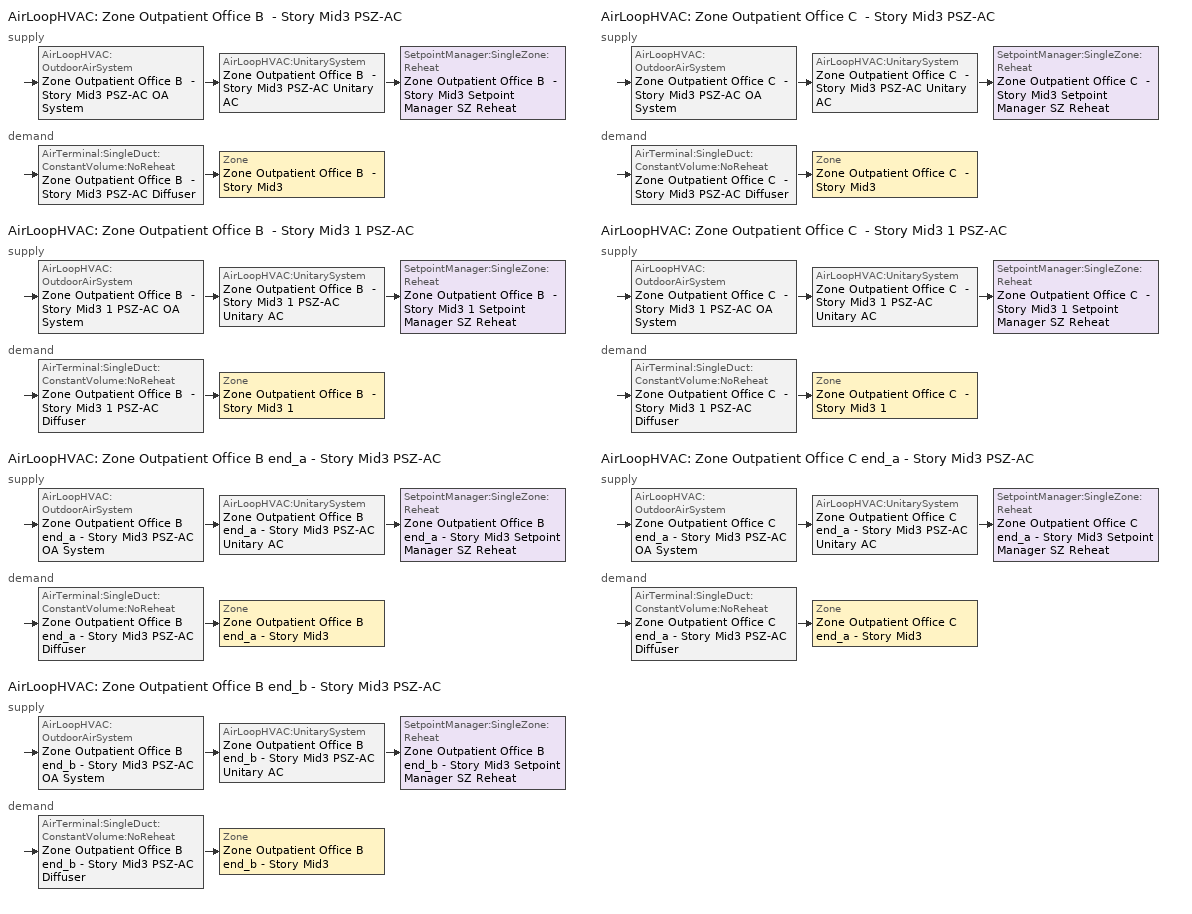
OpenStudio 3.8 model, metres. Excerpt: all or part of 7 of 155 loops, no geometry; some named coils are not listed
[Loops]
AirLoopHVAC 'Zone Outpatient Office B  - Story Mid3 PSZ-AC'
 supply: AirLoopHVAC:OutdoorAirSystem 'Zone Outpatient Office B  - Story Mid3 PSZ-AC OA System' > AirLoopHVAC:UnitarySystem 'Zone Outpatient Office B  - Story Mid3 PSZ-AC Unitary AC' > SetpointManager:SingleZone:Reheat 'Zone Outpatient Office B  - Story Mid3 Setpoint Manager SZ Reheat'
 demand: AirTerminal:SingleDuct:ConstantVolume:NoReheat 'Zone Outpatient Office B  - Story Mid3 PSZ-AC Diffuser' > Zone 'Zone Outpatient Office B  - Story Mid3'
AirLoopHVAC 'Zone Outpatient Office B  - Story Mid3 1 PSZ-AC'
 supply: AirLoopHVAC:OutdoorAirSystem 'Zone Outpatient Office B  - Story Mid3 1 PSZ-AC OA System' > AirLoopHVAC:UnitarySystem 'Zone Outpatient Office B  - Story Mid3 1 PSZ-AC Unitary AC' > SetpointManager:SingleZone:Reheat 'Zone Outpatient Office B  - Story Mid3 1 Setpoint Manager SZ Reheat'
 demand: AirTerminal:SingleDuct:ConstantVolume:NoReheat 'Zone Outpatient Office B  - Story Mid3 1 PSZ-AC Diffuser' > Zone 'Zone Outpatient Office B  - Story Mid3 1'
AirLoopHVAC 'Zone Outpatient Office B end_a - Story Mid3 PSZ-AC'
 supply: AirLoopHVAC:OutdoorAirSystem 'Zone Outpatient Office B end_a - Story Mid3 PSZ-AC OA System' > AirLoopHVAC:UnitarySystem 'Zone Outpatient Office B end_a - Story Mid3 PSZ-AC Unitary AC' > SetpointManager:SingleZone:Reheat 'Zone Outpatient Office B end_a - Story Mid3 Setpoint Manager SZ Reheat'
 demand: AirTerminal:SingleDuct:ConstantVolume:NoReheat 'Zone Outpatient Office B end_a - Story Mid3 PSZ-AC Diffuser' > Zone 'Zone Outpatient Office B end_a - Story Mid3'
AirLoopHVAC 'Zone Outpatient Office B end_b - Story Mid3 PSZ-AC'
 supply: AirLoopHVAC:OutdoorAirSystem 'Zone Outpatient Office B end_b - Story Mid3 PSZ-AC OA System' > AirLoopHVAC:UnitarySystem 'Zone Outpatient Office B end_b - Story Mid3 PSZ-AC Unitary AC' > SetpointManager:SingleZone:Reheat 'Zone Outpatient Office B end_b - Story Mid3 Setpoint Manager SZ Reheat'
 demand: AirTerminal:SingleDuct:ConstantVolume:NoReheat 'Zone Outpatient Office B end_b - Story Mid3 PSZ-AC Diffuser' > Zone 'Zone Outpatient Office B end_b - Story Mid3'
AirLoopHVAC 'Zone Outpatient Office C  - Story Mid3 PSZ-AC'
 supply: AirLoopHVAC:OutdoorAirSystem 'Zone Outpatient Office C  - Story Mid3 PSZ-AC OA System' > AirLoopHVAC:UnitarySystem 'Zone Outpatient Office C  - Story Mid3 PSZ-AC Unitary AC' > SetpointManager:SingleZone:Reheat 'Zone Outpatient Office C  - Story Mid3 Setpoint Manager SZ Reheat'
 demand: AirTerminal:SingleDuct:ConstantVolume:NoReheat 'Zone Outpatient Office C  - Story Mid3 PSZ-AC Diffuser' > Zone 'Zone Outpatient Office C  - Story Mid3'
AirLoopHVAC 'Zone Outpatient Office C  - Story Mid3 1 PSZ-AC'
 supply: AirLoopHVAC:OutdoorAirSystem 'Zone Outpatient Office C  - Story Mid3 1 PSZ-AC OA System' > AirLoopHVAC:UnitarySystem 'Zone Outpatient Office C  - Story Mid3 1 PSZ-AC Unitary AC' > SetpointManager:SingleZone:Reheat 'Zone Outpatient Office C  - Story Mid3 1 Setpoint Manager SZ Reheat'
 demand: AirTerminal:SingleDuct:ConstantVolume:NoReheat 'Zone Outpatient Office C  - Story Mid3 1 PSZ-AC Diffuser' > Zone 'Zone Outpatient Office C  - Story Mid3 1'
AirLoopHVAC 'Zone Outpatient Office C end_a - Story Mid3 PSZ-AC'
 supply: AirLoopHVAC:OutdoorAirSystem 'Zone Outpatient Office C end_a - Story Mid3 PSZ-AC OA System' > AirLoopHVAC:UnitarySystem 'Zone Outpatient Office C end_a - Story Mid3 PSZ-AC Unitary AC' > SetpointManager:SingleZone:Reheat 'Zone Outpatient Office C end_a - Story Mid3 Setpoint Manager SZ Reheat'
 demand: AirTerminal:SingleDuct:ConstantVolume:NoReheat 'Zone Outpatient Office C end_a - Story Mid3 PSZ-AC Diffuser' > Zone 'Zone Outpatient Office C end_a - Story Mid3'
[Sizing:Zone] Zone Cooling Design Supply Air Temperature Input Method=SupplyAirTemperature; Zone Cooling Design Supply Air Temperature {C}=12.7778; Zone Cooling Design Supply Air Temperature Difference {deltaC}=11.11; Zone Heating Design Supply Air Temperature Input Method=SupplyAirTemperature; Zone Heating Design Supply Air Temperature {C}=50; Zone Heating Design Supply Air Temperature Difference {deltaC}=11.11; Zone Cooling Design Supply Air Humidity Ratio {kg-H2O/kg-air}=0.0085; Zone Heating Design Supply Air Humidity Ratio {kg-H2O/kg-air}=0.008; Cooling Design Air Flow Method=DesignDay; Heating Design Air Flow Method=DesignDay; Account for Dedicated Outdoor Air System=No; Dedicated Outdoor Air System Control Strategy=NeutralSupplyAir; Dedicated Outdoor Air Low Setpoint Temperature for Design {C}=autosize; Dedicated Outdoor Air High Setpoint Temperature for Design {C}=autosize; Zone Load Sizing Method=Sensible Load Only No Latent Load; Zone Latent Cooling Design Supply Air Humidity Ratio Input Method=HumidityRatioDifference; Zone Cooling Design Supply Air Humidity Ratio Difference {kgWater/kgDryAir}=0.005; Zone Latent Heating Design Supply Air Humidity Ratio Input Method=HumidityRatioDifference; Zone Humidification Design Supply Air Humidity Ratio Difference {kgWater/kgDryAir}=0.005
Zone Outpatient Office B  - Story Mid3; Zone Outpatient Office C  - Story Mid3; Zone Outpatient Office B end_a - Story Mid3; Zone Outpatient Office C end_a - Story Mid3; Zone Outpatient Office B  - Story Mid3 1; Zone Outpatient Office C  - Story Mid3 1; Zone Outpatient Office B end_b - Story Mid3
[Zone equipment]
Zone Outpatient Office B  - Story Mid3: Zone Outpatient Office B  - Story Mid3 PSZ-AC Diffuser
Zone Outpatient Office C  - Story Mid3: Zone Outpatient Office C  - Story Mid3 PSZ-AC Diffuser
Zone Outpatient Office B end_a - Story Mid3: Zone Outpatient Office B end_a - Story Mid3 PSZ-AC Diffuser
Zone Outpatient Office C end_a - Story Mid3: Zone Outpatient Office C end_a - Story Mid3 PSZ-AC Diffuser
Zone Outpatient Office B  - Story Mid3 1: Zone Outpatient Office B  - Story Mid3 1 PSZ-AC Diffuser
Zone Outpatient Office C  - Story Mid3 1: Zone Outpatient Office C  - Story Mid3 1 PSZ-AC Diffuser
Zone Outpatient Office B end_b - Story Mid3: Zone Outpatient Office B end_b - Story Mid3 PSZ-AC Diffuser
[AirLoopHVAC] Design Return Air Flow Fraction of Supply Air Flow=1
Name | Availability Schedule | Design Supply Air Flow Rate {m3/s}
Zone Outpatient Office B  - Story Mid3 PSZ-AC | Zone Outpatient Office B  - Story Mid3 PSZ-AC Occ Sch | 0.0772417
Zone Outpatient Office B  - Story Mid3 1 PSZ-AC | Zone Outpatient Office B  - Story Mid3 1 PSZ-AC Occ Sch | 0.0912764
Zone Outpatient Office B end_a - Story Mid3 PSZ-AC | Zone Outpatient Office B end_a - Story Mid3 PSZ-AC Occ Sch | 0.0761491
Zone Outpatient Office B end_b - Story Mid3 PSZ-AC | Zone Outpatient Office B end_b - Story Mid3 PSZ-AC Occ Sch | 0.126614
Zone Outpatient Office C  - Story Mid3 PSZ-AC | Zone Outpatient Office C  - Story Mid3 PSZ-AC Occ Sch | 0.102067
Zone Outpatient Office C  - Story Mid3 1 PSZ-AC | Zone Outpatient Office C  - Story Mid3 1 PSZ-AC Occ Sch | 0.0983774
Zone Outpatient Office C end_a - Story Mid3 PSZ-AC | Zone Outpatient Office C end_a - Story Mid3 PSZ-AC Occ Sch | 0.0820212
[Sizing:System] Type of Load to Size On=Sensible; Central Heating Maximum System Air Flow Ratio=1; Preheat Design Temperature {C}=7.22222; Preheat Design Humidity Ratio {kg-H2O/kg-Air}=0.008; Precool Design Temperature {C}=12.7778; Precool Design Humidity Ratio {kg-H2O/kg-Air}=0.008; Central Cooling Design Supply Air Temperature {C}=12.7778; Central Heating Design Supply Air Temperature {C}=50; Sizing Option=Coincident; 100% Outdoor Air in Cooling=No; 100% Outdoor Air in Heating=No; Central Cooling Design Supply Air Humidity Ratio {kg-H2O/kg-Air}=0.0085; Central Heating Design Supply Air Humidity Ratio {kg-H2O/kg-Air}=0.008; Cooling Design Air Flow Method=DesignDay; Heating Design Air Flow Method=DesignDay; System Outdoor Air Method=ZoneSum; Zone Maximum Outdoor Air Fraction=1; Cooling Supply Air Flow Rate Per Floor Area {m3/s-m2}=0.00996765; Cooling Fraction of Autosized Cooling Supply Air Flow Rate=1; Cooling Supply Air Flow Rate Per Unit Cooling Capacity {m3/s-W}=3.94755e-05; Heating Supply Air Flow Rate Per Floor Area {m3/s-m2}=0.00996765; Heating Fraction of Autosized Heating Supply Air Flow Rate=1; Heating Fraction of Autosized Cooling Supply Air Flow Rate=1; Heating Supply Air Flow Rate Per Unit Heating Capacity {m3/s-W}=3.15882e-05; Cooling Design Capacity Method=CoolingDesignCapacity; Cooling Design Capacity Per Floor Area {W/m2}=234.7; Fraction of Autosized Cooling Design Capacity=1; Heating Design Capacity Method=HeatingDesignCapacity; Heating Design Capacity Per Floor Area {W/m2}=157; Fraction of Autosized Heating Design Capacity=1; Central Cooling Capacity Control Method=OnOff; Occupant Diversity=1
Name | Design Outdoor Air Flow Rate {m3/s} | Cooling Design Capacity {W} | Heating Design Capacity {W}
Zone Outpatient Office B  - Story Mid3 PSZ-AC | 0.0772417 | 1004.97 | 805.83
Zone Outpatient Office B  - Story Mid3 1 PSZ-AC | 0.0912764 | 1191.46 | 1020.38
Zone Outpatient Office B end_a - Story Mid3 PSZ-AC | 0.0761491 | 1015.05 | 1362.34
Zone Outpatient Office B end_b - Story Mid3 PSZ-AC | 0.126614 | 1505.38 | 1359.46
Zone Outpatient Office C  - Story Mid3 PSZ-AC | 0.102067 | 1234.98 | 1175.21
Zone Outpatient Office C  - Story Mid3 1 PSZ-AC | 0.0983774 | 1284.57 | 1103.3
Zone Outpatient Office C end_a - Story Mid3 PSZ-AC | 0.0820212 | 1093.95 | 1463.78
[SetpointManager:SingleZone:Reheat] Minimum Supply Air Temperature {C}=12.7778; Maximum Supply Air Temperature {C}=50
Name | Control Zone | Setpoint Node or NodeList
Zone Outpatient Office B  - Story Mid3 Setpoint Manager SZ Reheat | Zone Outpatient Office B  - Story Mid3 | Zone Outpatient Office B  - Story Mid3 PSZ-AC Supply Outlet Node
Zone Outpatient Office B  - Story Mid3 1 Setpoint Manager SZ Reheat | Zone Outpatient Office B  - Story Mid3 1 | Zone Outpatient Office B  - Story Mid3 1 PSZ-AC Supply Outlet Node
Zone Outpatient Office B end_a - Story Mid3 Setpoint Manager SZ Reheat | Zone Outpatient Office B end_a - Story Mid3 | Zone Outpatient Office B end_a - Story Mid3 PSZ-AC Supply Outlet Node
Zone Outpatient Office B end_b - Story Mid3 Setpoint Manager SZ Reheat | Zone Outpatient Office B end_b - Story Mid3 | Zone Outpatient Office B end_b - Story Mid3 PSZ-AC Supply Outlet Node
Zone Outpatient Office C  - Story Mid3 Setpoint Manager SZ Reheat | Zone Outpatient Office C  - Story Mid3 | Zone Outpatient Office C  - Story Mid3 PSZ-AC Supply Outlet Node
Zone Outpatient Office C  - Story Mid3 1 Setpoint Manager SZ Reheat | Zone Outpatient Office C  - Story Mid3 1 | Zone Outpatient Office C  - Story Mid3 1 PSZ-AC Supply Outlet Node
Zone Outpatient Office C end_a - Story Mid3 Setpoint Manager SZ Reheat | Zone Outpatient Office C end_a - Story Mid3 | Zone Outpatient Office C end_a - Story Mid3 PSZ-AC Supply Outlet Node
[Coil:Heating:Electric] Availability Schedule=Always On Discrete; Efficiency=1
Name | Nominal Capacity {W}
Zone Outpatient Office B  - Story Mid3 PSZ-AC Electric Backup Htg Coil | 3104.08
Zone Outpatient Office B  - Story Mid3 1 PSZ-AC Electric Backup Htg Coil | 3703.35
Zone Outpatient Office B end_a - Story Mid3 PSZ-AC Electric Backup Htg Coil | 3008.42
Zone Outpatient Office B end_b - Story Mid3 PSZ-AC Electric Backup Htg Coil | 4777.25
Zone Outpatient Office C  - Story Mid3 PSZ-AC Electric Backup Htg Coil | 3846.06
Zone Outpatient Office C  - Story Mid3 1 PSZ-AC Electric Backup Htg Coil | 3993.28
Zone Outpatient Office C end_a - Story Mid3 PSZ-AC Electric Backup Htg Coil | 3241.79
[Coil:Cooling:DX:SingleSpeed] Availability Schedule=Always On Discrete; Rated COP {W/W}=3.14722; Rated Evaporator Fan Power Per Volume Flow Rate 2017 {W/(m3/s)}=773.3; Rated Evaporator Fan Power Per Volume Flow Rate 2023 {W/(m3/s)}=934.4; Total Cooling Capacity Function of Temperature Curve=DOE Ref DX Clg Coil Cool-Cap-fT; Total Cooling Capacity Function of Flow Fraction Curve=DOE Ref DX Clg Coil Cool-CAP-fFlow; Energy Input Ratio Function of Temperature Curve=DOE Ref DX Clg Coil Cool-EIR-fT; Energy Input Ratio Function of Flow Fraction Curve=DOE Ref DX Clg Coil Cool-EIR-fFlow; Part Load Fraction Correlation Curve=DOE Ref DX Clg Coil Cool-PLF-fPLR; Minimum Outdoor Dry-Bulb Temperature for Compressor Operation {C}=-25; Nominal Time for Condensate Removal to Begin {s}=0; Ratio of Initial Moisture Evaporation Rate and Steady State Latent Capacity=0; Maximum Cycling Rate {cycles/hr}=0; Latent Capacity Time Constant {s}=0; Condenser Type=AirCooled; Evaporative Condenser Effectiveness=0.9; Evaporative Condenser Air Flow Rate {m3/s}=autosize; Evaporative Condenser Pump Rated Power Consumption {W}=autosize; Crankcase Heater Capacity {W}=0; Maximum Outdoor Dry-Bulb Temperature for Crankcase Heater Operation {C}=10; Basin Heater Capacity {W/K}=0; Basin Heater Setpoint Temperature {C}=2
Name | Rated Total Cooling Capacity {W} | Rated Sensible Heat Ratio | Rated Air Flow Rate {m3/s}
Zone Outpatient Office B  - Story Mid3 PSZ-AC 1spd DX AC Clg Coil 6kBtu/hr 9.7SEER | 1540.86 | 0.777086 | 0.0772417
Zone Outpatient Office B  - Story Mid3 1 PSZ-AC 1spd DX AC Clg Coil 7kBtu/hr 9.7SEER | 1843.52 | 0.77233 | 0.0912764
Zone Outpatient Office B end_a - Story Mid3 PSZ-AC 1spd DX AC Clg Coil 6kBtu/hr 9.7SEER | 1443.42 | 0.798073 | 0.0761491
Zone Outpatient Office B end_b - Story Mid3 PSZ-AC 1spd DX AC Clg Coil 7kBtu/hr 9.7SEER | 2095.92 | 0.800655 | 0.126614
Zone Outpatient Office C  - Story Mid3 PSZ-AC 1spd DX AC Clg Coil 6kBtu/hr 9.7SEER | 1689.57 | 0.800655 | 0.102067
Zone Outpatient Office C  - Story Mid3 1 PSZ-AC 1spd DX AC Clg Coil 7kBtu/hr 9.7SEER | 1988.94 | 0.772027 | 0.0983774
Zone Outpatient Office C end_a - Story Mid3 PSZ-AC 1spd DX AC Clg Coil 6kBtu/hr 9.7SEER | 1556.17 | 0.797776 | 0.0820212
[Fan:OnOff] Availability Schedule=Always On Discrete; Fan Total Efficiency=0.53625; Pressure Rise {Pa}=622.722; Motor Efficiency=0.825; Motor In Airstream Fraction=1
Name | Maximum Flow Rate {m3/s} | Fan Power Ratio Function of Speed Ratio Curve | Fan Efficiency Ratio Function of Speed Ratio Curve
Zone Outpatient Office B  - Story Mid3 PSZ-AC Fan | 0.0772417 | Fan On Off Power Curve 127 | Fan On Off Efficiency Curve 127
Zone Outpatient Office B  - Story Mid3 1 PSZ-AC Fan | 0.0912764 | Fan On Off Power Curve 128 | Fan On Off Efficiency Curve 128
Zone Outpatient Office B end_a - Story Mid3 PSZ-AC Fan | 0.0761491 | Fan On Off Power Curve 129 | Fan On Off Efficiency Curve 129
Zone Outpatient Office B end_b - Story Mid3 PSZ-AC Fan | 0.126614 | Fan On Off Power Curve 130 | Fan On Off Efficiency Curve 130
Zone Outpatient Office C  - Story Mid3 PSZ-AC Fan | 0.102067 | Fan On Off Power Curve 131 | Fan On Off Efficiency Curve 131
Zone Outpatient Office C  - Story Mid3 1 PSZ-AC Fan | 0.0983774 | Fan On Off Power Curve 132 | Fan On Off Efficiency Curve 132
Zone Outpatient Office C end_a - Story Mid3 PSZ-AC Fan | 0.0820212 | Fan On Off Power Curve 133 | Fan On Off Efficiency Curve 133
[AirLoopHVAC:UnitarySystem] Control Type=Load; Dehumidification Control Type=None; Availability Schedule=Always On Discrete; Fan Placement=DrawThrough; DX Heating Coil Sizing Ratio=1; Use DOAS DX Cooling Coil=No; DOAS DX Cooling Coil Leaving Minimum Air Temperature {C}=2; Latent Load Control=SensibleOnlyLoadControl; Supply Air Flow Rate Method During Cooling Operation=SupplyAirFlowRate; Supply Air Flow Rate Method During Heating Operation=SupplyAirFlowRate; Supply Air Flow Rate Method When No Cooling or Heating is Required=None; No Load Supply Air Flow Rate Control Set To Low Speed=Yes; Maximum Supply Air Temperature {C}=50; Maximum Outdoor Dry-Bulb Temperature for Supplemental Heater Operation {C}=21; Ancilliary On-Cycle Electric Power {W}=0; Ancilliary Off-Cycle Electric Power {W}=0
Name | Controlling Zone or Thermostat Location | Supply Fan | Supply Air Fan Operating Mode Schedule | Heating Coil | Cooling Coil | Supplemental Heating Coil | Supply Air Flow Rate During Cooling Operation {m3/s} | Supply Air Flow Rate During Heating Operation {m3/s}
Zone Outpatient Office B  - Story Mid3 PSZ-AC Unitary AC | Zone Outpatient Office B  - Story Mid3 | Zone Outpatient Office B  - Story Mid3 PSZ-AC Fan | Zone Outpatient Office B  - Story Mid3 PSZ-AC_night_fancycle_schedule | Zone Outpatient Office B  - Story Mid3 PSZ-AC Water Htg Coil | Zone Outpatient Office B  - Story Mid3 PSZ-AC 1spd DX AC Clg Coil 6kBtu/hr 9.7SEER | Zone Outpatient Office B  - Story Mid3 PSZ-AC Electric Backup Htg Coil | 0.0772417 | 0.0772417
Zone Outpatient Office B  - Story Mid3 1 PSZ-AC Unitary AC | Zone Outpatient Office B  - Story Mid3 1 | Zone Outpatient Office B  - Story Mid3 1 PSZ-AC Fan | Zone Outpatient Office B  - Story Mid3 1 PSZ-AC_night_fancycle_schedule | Zone Outpatient Office B  - Story Mid3 1 PSZ-AC Water Htg Coil | Zone Outpatient Office B  - Story Mid3 1 PSZ-AC 1spd DX AC Clg Coil 7kBtu/hr 9.7SEER | Zone Outpatient Office B  - Story Mid3 1 PSZ-AC Electric Backup Htg Coil | 0.0912764 | 0.0912764
Zone Outpatient Office B end_a - Story Mid3 PSZ-AC Unitary AC | Zone Outpatient Office B end_a - Story Mid3 | Zone Outpatient Office B end_a - Story Mid3 PSZ-AC Fan | Zone Outpatient Office B end_a - Story Mid3 PSZ-AC_night_fancycle_schedule | Zone Outpatient Office B end_a - Story Mid3 PSZ-AC Water Htg Coil | Zone Outpatient Office B end_a - Story Mid3 PSZ-AC 1spd DX AC Clg Coil 6kBtu/hr 9.7SEER | Zone Outpatient Office B end_a - Story Mid3 PSZ-AC Electric Backup Htg Coil | 0.0761491 | 0.0761491
Zone Outpatient Office B end_b - Story Mid3 PSZ-AC Unitary AC | Zone Outpatient Office B end_b - Story Mid3 | Zone Outpatient Office B end_b - Story Mid3 PSZ-AC Fan | Zone Outpatient Office B end_b - Story Mid3 PSZ-AC_night_fancycle_schedule | Zone Outpatient Office B end_b - Story Mid3 PSZ-AC Water Htg Coil | Zone Outpatient Office B end_b - Story Mid3 PSZ-AC 1spd DX AC Clg Coil 7kBtu/hr 9.7SEER | Zone Outpatient Office B end_b - Story Mid3 PSZ-AC Electric Backup Htg Coil | 0.126614 | 0.126614
Zone Outpatient Office C  - Story Mid3 PSZ-AC Unitary AC | Zone Outpatient Office C  - Story Mid3 | Zone Outpatient Office C  - Story Mid3 PSZ-AC Fan | Zone Outpatient Office C  - Story Mid3 PSZ-AC_night_fancycle_schedule | Zone Outpatient Office C  - Story Mid3 PSZ-AC Water Htg Coil | Zone Outpatient Office C  - Story Mid3 PSZ-AC 1spd DX AC Clg Coil 6kBtu/hr 9.7SEER | Zone Outpatient Office C  - Story Mid3 PSZ-AC Electric Backup Htg Coil | 0.102067 | 0.102067
Zone Outpatient Office C  - Story Mid3 1 PSZ-AC Unitary AC | Zone Outpatient Office C  - Story Mid3 1 | Zone Outpatient Office C  - Story Mid3 1 PSZ-AC Fan | Zone Outpatient Office C  - Story Mid3 1 PSZ-AC_night_fancycle_schedule | Zone Outpatient Office C  - Story Mid3 1 PSZ-AC Water Htg Coil | Zone Outpatient Office C  - Story Mid3 1 PSZ-AC 1spd DX AC Clg Coil 7kBtu/hr 9.7SEER | Zone Outpatient Office C  - Story Mid3 1 PSZ-AC Electric Backup Htg Coil | 0.0983774 | 0.0983774
Zone Outpatient Office C end_a - Story Mid3 PSZ-AC Unitary AC | Zone Outpatient Office C end_a - Story Mid3 | Zone Outpatient Office C end_a - Story Mid3 PSZ-AC Fan | Zone Outpatient Office C end_a - Story Mid3 PSZ-AC_night_fancycle_schedule | Zone Outpatient Office C end_a - Story Mid3 PSZ-AC Water Htg Coil | Zone Outpatient Office C end_a - Story Mid3 PSZ-AC 1spd DX AC Clg Coil 6kBtu/hr 9.7SEER | Zone Outpatient Office C end_a - Story Mid3 PSZ-AC Electric Backup Htg Coil | 0.0820212 | 0.0820212
[Controller:OutdoorAir] Economizer Control Type=NoEconomizer; Economizer Control Action Type=ModulateFlow; Economizer Maximum Limit Dry-Bulb Temperature {C}=28; Economizer Maximum Limit Enthalpy {J/kg}=64000; Lockout Type=LockoutWithCompressor; Minimum Limit Type=FixedMinimum; High Humidity Control=No; Heat Recovery Bypass Control Type=BypassWhenWithinEconomizerLimits; Economizer Operation Staging=InterlockedWithMechanicalCooling
Name | Minimum Outdoor Air Flow Rate {m3/s} | Maximum Outdoor Air Flow Rate {m3/s} | Minimum Outdoor Air Schedule | Controller Mechanical Ventilation
Zone Outpatient Office B  - Story Mid3 PSZ-AC OA System Controller | 0.0111601 | 0.0772417 | Zone Outpatient Office B  - Story Mid3 PSZ-AC_night_novent_schedule | Controller Mechanical Ventilation 128
Zone Outpatient Office B  - Story Mid3 1 PSZ-AC OA System Controller | 0.0141315 | 0.0912764 | Zone Outpatient Office B  - Story Mid3 1 PSZ-AC_night_novent_schedule | Controller Mechanical Ventilation 129
Zone Outpatient Office B end_a - Story Mid3 PSZ-AC OA System Controller | 0.00913328 | 0.0761491 | Zone Outpatient Office B end_a - Story Mid3 PSZ-AC_night_novent_schedule | Controller Mechanical Ventilation 130
Zone Outpatient Office B end_b - Story Mid3 PSZ-AC OA System Controller | 0.00913328 | 0.126614 | Zone Outpatient Office B end_b - Story Mid3 PSZ-AC_night_novent_schedule | Controller Mechanical Ventilation 131
Zone Outpatient Office C  - Story Mid3 PSZ-AC OA System Controller | 0.00721284 | 0.102067 | Zone Outpatient Office C  - Story Mid3 PSZ-AC_night_novent_schedule | Controller Mechanical Ventilation 132
Zone Outpatient Office C  - Story Mid3 1 PSZ-AC OA System Controller | 0.0152799 | 0.0983774 | Zone Outpatient Office C  - Story Mid3 1 PSZ-AC_night_novent_schedule | Controller Mechanical Ventilation 133
Zone Outpatient Office C end_a - Story Mid3 PSZ-AC OA System Controller | 0.0098755 | 0.0820212 | Zone Outpatient Office C end_a - Story Mid3 PSZ-AC_night_novent_schedule | Controller Mechanical Ventilation 134
[Controller:MechanicalVentilation] Availability Schedule=Always On Discrete
Controller Mechanical Ventilation 128; Controller Mechanical Ventilation 129; Controller Mechanical Ventilation 130; Controller Mechanical Ventilation 131; Controller Mechanical Ventilation 132; Controller Mechanical Ventilation 133; Controller Mechanical Ventilation 134
[AirLoopHVAC:OutdoorAirSystem]
Name | Controller
Zone Outpatient Office B  - Story Mid3 PSZ-AC OA System | Zone Outpatient Office B  - Story Mid3 PSZ-AC OA System Controller
Zone Outpatient Office B  - Story Mid3 1 PSZ-AC OA System | Zone Outpatient Office B  - Story Mid3 1 PSZ-AC OA System Controller
Zone Outpatient Office B end_a - Story Mid3 PSZ-AC OA System | Zone Outpatient Office B end_a - Story Mid3 PSZ-AC OA System Controller
Zone Outpatient Office B end_b - Story Mid3 PSZ-AC OA System | Zone Outpatient Office B end_b - Story Mid3 PSZ-AC OA System Controller
Zone Outpatient Office C  - Story Mid3 PSZ-AC OA System | Zone Outpatient Office C  - Story Mid3 PSZ-AC OA System Controller
Zone Outpatient Office C  - Story Mid3 1 PSZ-AC OA System | Zone Outpatient Office C  - Story Mid3 1 PSZ-AC OA System Controller
Zone Outpatient Office C end_a - Story Mid3 PSZ-AC OA System | Zone Outpatient Office C end_a - Story Mid3 PSZ-AC OA System Controller
[AirTerminal:SingleDuct:ConstantVolume:NoReheat] Availability Schedule=Always On Discrete
Name | Maximum Air Flow Rate {m3/s}
Zone Outpatient Office B  - Story Mid3 PSZ-AC Diffuser | 0.0772417
Zone Outpatient Office B  - Story Mid3 1 PSZ-AC Diffuser | 0.0912764
Zone Outpatient Office B end_a - Story Mid3 PSZ-AC Diffuser | 0.0761491
Zone Outpatient Office B end_b - Story Mid3 PSZ-AC Diffuser | 0.126614
Zone Outpatient Office C  - Story Mid3 PSZ-AC Diffuser | 0.102067
Zone Outpatient Office C  - Story Mid3 1 PSZ-AC Diffuser | 0.0983774
Zone Outpatient Office C end_a - Story Mid3 PSZ-AC Diffuser | 0.0820212
[Schedule:Ruleset]
Name | Default Day Schedule | Summer Design Day Schedule | Winter Design Day Schedule
Zone Outpatient Office B  - Story Mid3 1 PSZ-AC Occ Sch | Zone Outpatient Office B  - Story Mid3 1 PSZ-AC Occ Sch Default | Zone Outpatient Office B  - Story Mid3 1 PSZ-AC Occ Sch Summer Design Day | Zone Outpatient Office B  - Story Mid3 1 PSZ-AC Occ Sch Winter Design Day
Zone Outpatient Office B  - Story Mid3 PSZ-AC Occ Sch | Zone Outpatient Office B  - Story Mid3 PSZ-AC Occ Sch Default | Zone Outpatient Office B  - Story Mid3 PSZ-AC Occ Sch Summer Design Day | Zone Outpatient Office B  - Story Mid3 PSZ-AC Occ Sch Winter Design Day
Zone Outpatient Office B end_a - Story Mid3 PSZ-AC Occ Sch | Zone Outpatient Office B end_a - Story Mid3 PSZ-AC Occ Sch Default | Zone Outpatient Office B end_a - Story Mid3 PSZ-AC Occ Sch Summer Design Day | Zone Outpatient Office B end_a - Story Mid3 PSZ-AC Occ Sch Winter Design Day
Zone Outpatient Office B end_b - Story Mid3 PSZ-AC Occ Sch | Zone Outpatient Office B end_b - Story Mid3 PSZ-AC Occ Sch Default | Zone Outpatient Office B end_b - Story Mid3 PSZ-AC Occ Sch Summer Design Day | Zone Outpatient Office B end_b - Story Mid3 PSZ-AC Occ Sch Winter Design Day
Zone Outpatient Office C  - Story Mid3 1 PSZ-AC Occ Sch | Zone Outpatient Office C  - Story Mid3 1 PSZ-AC Occ Sch Default | Zone Outpatient Office C  - Story Mid3 1 PSZ-AC Occ Sch Summer Design Day | Zone Outpatient Office C  - Story Mid3 1 PSZ-AC Occ Sch Winter Design Day
Zone Outpatient Office C  - Story Mid3 PSZ-AC Occ Sch | Zone Outpatient Office C  - Story Mid3 PSZ-AC Occ Sch Default | Zone Outpatient Office C  - Story Mid3 PSZ-AC Occ Sch Summer Design Day | Zone Outpatient Office C  - Story Mid3 PSZ-AC Occ Sch Winter Design Day
Zone Outpatient Office C end_a - Story Mid3 PSZ-AC Occ Sch | Zone Outpatient Office C end_a - Story Mid3 PSZ-AC Occ Sch Default | Zone Outpatient Office C end_a - Story Mid3 PSZ-AC Occ Sch Summer Design Day | Zone Outpatient Office C end_a - Story Mid3 PSZ-AC Occ Sch Winter Design Day
Zone Outpatient Office B  - Story Mid3 1 PSZ-AC_night_novent_schedule | Zone Outpatient Office B  - Story Mid3 1 PSZ-AC Occ Sch Default 2 | Zone Outpatient Office B  - Story Mid3 1 PSZ-AC Occ Sch Summer Design Day 2 | Zone Outpatient Office B  - Story Mid3 1 PSZ-AC Occ Sch Winter Design Day 2
Zone Outpatient Office B  - Story Mid3 1 PSZ-AC_night_fancycle_schedule | Zone Outpatient Office B  - Story Mid3 1 PSZ-AC Occ Sch Default 3 | Zone Outpatient Office B  - Story Mid3 1 PSZ-AC Occ Sch Summer Design Day 3 | Zone Outpatient Office B  - Story Mid3 1 PSZ-AC Occ Sch Winter Design Day 3
Zone Outpatient Office B  - Story Mid3 PSZ-AC_night_novent_schedule | Zone Outpatient Office B  - Story Mid3 PSZ-AC Occ Sch Default 2 | Zone Outpatient Office B  - Story Mid3 PSZ-AC Occ Sch Summer Design Day 2 | Zone Outpatient Office B  - Story Mid3 PSZ-AC Occ Sch Winter Design Day 2
Zone Outpatient Office B  - Story Mid3 PSZ-AC_night_fancycle_schedule | Zone Outpatient Office B  - Story Mid3 PSZ-AC Occ Sch Default 3 | Zone Outpatient Office B  - Story Mid3 PSZ-AC Occ Sch Summer Design Day 3 | Zone Outpatient Office B  - Story Mid3 PSZ-AC Occ Sch Winter Design Day 3
Zone Outpatient Office B end_a - Story Mid3 PSZ-AC_night_novent_schedule | Zone Outpatient Office B end_a - Story Mid3 PSZ-AC Occ Sch Default 2 | Zone Outpatient Office B end_a - Story Mid3 PSZ-AC Occ Sch Summer Design Day 2 | Zone Outpatient Office B end_a - Story Mid3 PSZ-AC Occ Sch Winter Design Day 2
Zone Outpatient Office B end_a - Story Mid3 PSZ-AC_night_fancycle_schedule | Zone Outpatient Office B end_a - Story Mid3 PSZ-AC Occ Sch Default 3 | Zone Outpatient Office B end_a - Story Mid3 PSZ-AC Occ Sch Summer Design Day 3 | Zone Outpatient Office B end_a - Story Mid3 PSZ-AC Occ Sch Winter Design Day 3
Zone Outpatient Office B end_b - Story Mid3 PSZ-AC_night_novent_schedule | Zone Outpatient Office B end_b - Story Mid3 PSZ-AC Occ Sch Default 2 | Zone Outpatient Office B end_b - Story Mid3 PSZ-AC Occ Sch Summer Design Day 2 | Zone Outpatient Office B end_b - Story Mid3 PSZ-AC Occ Sch Winter Design Day 2
Zone Outpatient Office B end_b - Story Mid3 PSZ-AC_night_fancycle_schedule | Zone Outpatient Office B end_b - Story Mid3 PSZ-AC Occ Sch Default 3 | Zone Outpatient Office B end_b - Story Mid3 PSZ-AC Occ Sch Summer Design Day 3 | Zone Outpatient Office B end_b - Story Mid3 PSZ-AC Occ Sch Winter Design Day 3
Zone Outpatient Office C  - Story Mid3 1 PSZ-AC_night_novent_schedule | Zone Outpatient Office C  - Story Mid3 1 PSZ-AC Occ Sch Default 2 | Zone Outpatient Office C  - Story Mid3 1 PSZ-AC Occ Sch Summer Design Day 2 | Zone Outpatient Office C  - Story Mid3 1 PSZ-AC Occ Sch Winter Design Day 2
Zone Outpatient Office C  - Story Mid3 1 PSZ-AC_night_fancycle_schedule | Zone Outpatient Office C  - Story Mid3 1 PSZ-AC Occ Sch Default 3 | Zone Outpatient Office C  - Story Mid3 1 PSZ-AC Occ Sch Summer Design Day 3 | Zone Outpatient Office C  - Story Mid3 1 PSZ-AC Occ Sch Winter Design Day 3
Zone Outpatient Office C  - Story Mid3 PSZ-AC_night_novent_schedule | Zone Outpatient Office C  - Story Mid3 PSZ-AC Occ Sch Default 2 | Zone Outpatient Office C  - Story Mid3 PSZ-AC Occ Sch Summer Design Day 2 | Zone Outpatient Office C  - Story Mid3 PSZ-AC Occ Sch Winter Design Day 2
Zone Outpatient Office C  - Story Mid3 PSZ-AC_night_fancycle_schedule | Zone Outpatient Office C  - Story Mid3 PSZ-AC Occ Sch Default 3 | Zone Outpatient Office C  - Story Mid3 PSZ-AC Occ Sch Summer Design Day 3 | Zone Outpatient Office C  - Story Mid3 PSZ-AC Occ Sch Winter Design Day 3
Zone Outpatient Office C end_a - Story Mid3 PSZ-AC_night_novent_schedule | Zone Outpatient Office C end_a - Story Mid3 PSZ-AC Occ Sch Default 2 | Zone Outpatient Office C end_a - Story Mid3 PSZ-AC Occ Sch Summer Design Day 2 | Zone Outpatient Office C end_a - Story Mid3 PSZ-AC Occ Sch Winter Design Day 2
Zone Outpatient Office C end_a - Story Mid3 PSZ-AC_night_fancycle_schedule | Zone Outpatient Office C end_a - Story Mid3 PSZ-AC Occ Sch Default 3 | Zone Outpatient Office C end_a - Story Mid3 PSZ-AC Occ Sch Summer Design Day 3 | Zone Outpatient Office C end_a - Story Mid3 PSZ-AC Occ Sch Winter Design Day 3
[Schedule:Day]
Zone Outpatient Office B  - Story Mid3 1 PSZ-AC Occ Sch Default; Zone Outpatient Office B  - Story Mid3 PSZ-AC Occ Sch Default; Zone Outpatient Office B end_a - Story Mid3 PSZ-AC Occ Sch Default; Zone Outpatient Office B end_b - Story Mid3 PSZ-AC Occ Sch Default; Zone Outpatient Office C  - Story Mid3 1 PSZ-AC Occ Sch Default; Zone Outpatient Office C  - Story Mid3 PSZ-AC Occ Sch Default; Zone Outpatient Office C end_a - Story Mid3 PSZ-AC Occ Sch Default; Zone Outpatient Office B  - Story Mid3 1 PSZ-AC Occ Sch Default 2; Zone Outpatient Office B  - Story Mid3 1 PSZ-AC Occ Sch Default 3; Zone Outpatient Office B  - Story Mid3 PSZ-AC Occ Sch Default 2; Zone Outpatient Office B  - Story Mid3 PSZ-AC Occ Sch Default 3; Zone Outpatient Office B end_a - Story Mid3 PSZ-AC Occ Sch Default 2; Zone Outpatient Office B end_a - Story Mid3 PSZ-AC Occ Sch Default 3; Zone Outpatient Office B end_b - Story Mid3 PSZ-AC Occ Sch Default 2; Zone Outpatient Office B end_b - Story Mid3 PSZ-AC Occ Sch Default 3; Zone Outpatient Office C  - Story Mid3 1 PSZ-AC Occ Sch Default 2; Zone Outpatient Office C  - Story Mid3 1 PSZ-AC Occ Sch Default 3; Zone Outpatient Office C  - Story Mid3 PSZ-AC Occ Sch Default 2; Zone Outpatient Office C  - Story Mid3 PSZ-AC Occ Sch Default 3; Zone Outpatient Office C end_a - Story Mid3 PSZ-AC Occ Sch Default 2; Zone Outpatient Office C end_a - Story Mid3 PSZ-AC Occ Sch Default 3: 9, 15, 0, 18, 30, 1, 24, 0, 0
Zone Outpatient Office B  - Story Mid3 1 PSZ-AC Occ Sch Winter Design Day; Zone Outpatient Office B  - Story Mid3 1 PSZ-AC Occ Sch Summer Design Day; Zone Outpatient Office B  - Story Mid3 PSZ-AC Occ Sch Winter Design Day; Zone Outpatient Office B  - Story Mid3 PSZ-AC Occ Sch Summer Design Day; Zone Outpatient Office B end_a - Story Mid3 PSZ-AC Occ Sch Winter Design Day; Zone Outpatient Office B end_a - Story Mid3 PSZ-AC Occ Sch Summer Design Day; Zone Outpatient Office B end_b - Story Mid3 PSZ-AC Occ Sch Winter Design Day; Zone Outpatient Office B end_b - Story Mid3 PSZ-AC Occ Sch Summer Design Day; Zone Outpatient Office C  - Story Mid3 1 PSZ-AC Occ Sch Winter Design Day; Zone Outpatient Office C  - Story Mid3 1 PSZ-AC Occ Sch Summer Design Day; Zone Outpatient Office C  - Story Mid3 PSZ-AC Occ Sch Winter Design Day; Zone Outpatient Office C  - Story Mid3 PSZ-AC Occ Sch Summer Design Day; Zone Outpatient Office C end_a - Story Mid3 PSZ-AC Occ Sch Winter Design Day; Zone Outpatient Office C end_a - Story Mid3 PSZ-AC Occ Sch Summer Design Day; Zone Outpatient Office B  - Story Mid3 1 PSZ-AC Occ Sch Summer Design Day 2; Zone Outpatient Office B  - Story Mid3 1 PSZ-AC Occ Sch Winter Design Day 2; Zone Outpatient Office B  - Story Mid3 1 PSZ-AC Occ Sch Summer Design Day 3; Zone Outpatient Office B  - Story Mid3 1 PSZ-AC Occ Sch Winter Design Day 3; Zone Outpatient Office B  - Story Mid3 PSZ-AC Occ Sch Summer Design Day 2; Zone Outpatient Office B  - Story Mid3 PSZ-AC Occ Sch Winter Design Day 2; Zone Outpatient Office B  - Story Mid3 PSZ-AC Occ Sch Summer Design Day 3; Zone Outpatient Office B  - Story Mid3 PSZ-AC Occ Sch Winter Design Day 3; Zone Outpatient Office B end_a - Story Mid3 PSZ-AC Occ Sch Summer Design Day 2; Zone Outpatient Office B end_a - Story Mid3 PSZ-AC Occ Sch Winter Design Day 2; Zone Outpatient Office B end_a - Story Mid3 PSZ-AC Occ Sch Summer Design Day 3; Zone Outpatient Office B end_a - Story Mid3 PSZ-AC Occ Sch Winter Design Day 3; Zone Outpatient Office B end_b - Story Mid3 PSZ-AC Occ Sch Summer Design Day 2; Zone Outpatient Office B end_b - Story Mid3 PSZ-AC Occ Sch Winter Design Day 2; Zone Outpatient Office B end_b - Story Mid3 PSZ-AC Occ Sch Summer Design Day 3; Zone Outpatient Office B end_b - Story Mid3 PSZ-AC Occ Sch Winter Design Day 3; Zone Outpatient Office C  - Story Mid3 1 PSZ-AC Occ Sch Summer Design Day 2; Zone Outpatient Office C  - Story Mid3 1 PSZ-AC Occ Sch Winter Design Day 2; Zone Outpatient Office C  - Story Mid3 1 PSZ-AC Occ Sch Summer Design Day 3; Zone Outpatient Office C  - Story Mid3 1 PSZ-AC Occ Sch Winter Design Day 3; Zone Outpatient Office C  - Story Mid3 PSZ-AC Occ Sch Summer Design Day 2; Zone Outpatient Office C  - Story Mid3 PSZ-AC Occ Sch Winter Design Day 2; Zone Outpatient Office C  - Story Mid3 PSZ-AC Occ Sch Summer Design Day 3; Zone Outpatient Office C  - Story Mid3 PSZ-AC Occ Sch Winter Design Day 3; Zone Outpatient Office C end_a - Story Mid3 PSZ-AC Occ Sch Summer Design Day 2; Zone Outpatient Office C end_a - Story Mid3 PSZ-AC Occ Sch Winter Design Day 2; Zone Outpatient Office C end_a - Story Mid3 PSZ-AC Occ Sch Summer Design Day 3; Zone Outpatient Office C end_a - Story Mid3 PSZ-AC Occ Sch Winter Design Day 3: 24, 0, 1
Zone Outpatient Office B  - Story Mid3 1 PSZ-AC Occ Sch Saturday; Zone Outpatient Office B  - Story Mid3 PSZ-AC Occ Sch Saturday; Zone Outpatient Office B end_a - Story Mid3 PSZ-AC Occ Sch Saturday; Zone Outpatient Office B end_b - Story Mid3 PSZ-AC Occ Sch Saturday; Zone Outpatient Office C  - Story Mid3 1 PSZ-AC Occ Sch Saturday; Zone Outpatient Office C  - Story Mid3 PSZ-AC Occ Sch Saturday; Zone Outpatient Office C end_a - Story Mid3 PSZ-AC Occ Sch Saturday; Zone Outpatient Office B  - Story Mid3 1 PSZ-AC Occ Sch Saturday 2; Zone Outpatient Office B  - Story Mid3 1 PSZ-AC Occ Sch Saturday 3; Zone Outpatient Office B  - Story Mid3 PSZ-AC Occ Sch Saturday 2; Zone Outpatient Office B  - Story Mid3 PSZ-AC Occ Sch Saturday 3; Zone Outpatient Office B end_a - Story Mid3 PSZ-AC Occ Sch Saturday 2; Zone Outpatient Office B end_a - Story Mid3 PSZ-AC Occ Sch Saturday 3; Zone Outpatient Office B end_b - Story Mid3 PSZ-AC Occ Sch Saturday 2; Zone Outpatient Office B end_b - Story Mid3 PSZ-AC Occ Sch Saturday 3; Zone Outpatient Office C  - Story Mid3 1 PSZ-AC Occ Sch Saturday 2; Zone Outpatient Office C  - Story Mid3 1 PSZ-AC Occ Sch Saturday 3; Zone Outpatient Office C  - Story Mid3 PSZ-AC Occ Sch Saturday 2; Zone Outpatient Office C  - Story Mid3 PSZ-AC Occ Sch Saturday 3; Zone Outpatient Office C end_a - Story Mid3 PSZ-AC Occ Sch Saturday 2; Zone Outpatient Office C end_a - Story Mid3 PSZ-AC Occ Sch Saturday 3: 10, 30, 0, 18, 45, 1, 24, 0, 0
Zone Outpatient Office B  - Story Mid3 1 PSZ-AC Occ Sch Sunday; Zone Outpatient Office B  - Story Mid3 PSZ-AC Occ Sch Sunday; Zone Outpatient Office B end_a - Story Mid3 PSZ-AC Occ Sch Sunday; Zone Outpatient Office B end_b - Story Mid3 PSZ-AC Occ Sch Sunday; Zone Outpatient Office C  - Story Mid3 1 PSZ-AC Occ Sch Sunday; Zone Outpatient Office C  - Story Mid3 PSZ-AC Occ Sch Sunday; Zone Outpatient Office C end_a - Story Mid3 PSZ-AC Occ Sch Sunday; Zone Outpatient Office B  - Story Mid3 1 PSZ-AC Occ Sch Sunday 2; Zone Outpatient Office B  - Story Mid3 1 PSZ-AC Occ Sch Sunday 3; Zone Outpatient Office B  - Story Mid3 PSZ-AC Occ Sch Sunday 2; Zone Outpatient Office B  - Story Mid3 PSZ-AC Occ Sch Sunday 3; Zone Outpatient Office B end_a - Story Mid3 PSZ-AC Occ Sch Sunday 2; Zone Outpatient Office B end_a - Story Mid3 PSZ-AC Occ Sch Sunday 3; Zone Outpatient Office B end_b - Story Mid3 PSZ-AC Occ Sch Sunday 2; Zone Outpatient Office B end_b - Story Mid3 PSZ-AC Occ Sch Sunday 3; Zone Outpatient Office C  - Story Mid3 1 PSZ-AC Occ Sch Sunday 2; Zone Outpatient Office C  - Story Mid3 1 PSZ-AC Occ Sch Sunday 3; Zone Outpatient Office C  - Story Mid3 PSZ-AC Occ Sch Sunday 2; Zone Outpatient Office C  - Story Mid3 PSZ-AC Occ Sch Sunday 3; Zone Outpatient Office C end_a - Story Mid3 PSZ-AC Occ Sch Sunday 2; Zone Outpatient Office C end_a - Story Mid3 PSZ-AC Occ Sch Sunday 3: 24, 0, 0
[Schedule:Rule] Date Specification Type=DateRange; Start Month=1; Start Day=1; End Month=12; End Day=31
Name | Schedule Ruleset | Rule Order | Day Schedule | Apply Saturday | Apply Sunday
Zone Outpatient Office B  - Story Mid3 1 PSZ-AC Occ Sch Saturday Rule | Zone Outpatient Office B  - Story Mid3 1 PSZ-AC Occ Sch | 1 | Zone Outpatient Office B  - Story Mid3 1 PSZ-AC Occ Sch Saturday | Yes
Zone Outpatient Office B  - Story Mid3 1 PSZ-AC Occ Sch Sunday Rule | Zone Outpatient Office B  - Story Mid3 1 PSZ-AC Occ Sch | 0 | Zone Outpatient Office B  - Story Mid3 1 PSZ-AC Occ Sch Sunday |  | Yes
Zone Outpatient Office B  - Story Mid3 PSZ-AC Occ Sch Saturday Rule | Zone Outpatient Office B  - Story Mid3 PSZ-AC Occ Sch | 1 | Zone Outpatient Office B  - Story Mid3 PSZ-AC Occ Sch Saturday | Yes
Zone Outpatient Office B  - Story Mid3 PSZ-AC Occ Sch Sunday Rule | Zone Outpatient Office B  - Story Mid3 PSZ-AC Occ Sch | 0 | Zone Outpatient Office B  - Story Mid3 PSZ-AC Occ Sch Sunday |  | Yes
Zone Outpatient Office B end_a - Story Mid3 PSZ-AC Occ Sch Saturday Rule | Zone Outpatient Office B end_a - Story Mid3 PSZ-AC Occ Sch | 1 | Zone Outpatient Office B end_a - Story Mid3 PSZ-AC Occ Sch Saturday | Yes
Zone Outpatient Office B end_a - Story Mid3 PSZ-AC Occ Sch Sunday Rule | Zone Outpatient Office B end_a - Story Mid3 PSZ-AC Occ Sch | 0 | Zone Outpatient Office B end_a - Story Mid3 PSZ-AC Occ Sch Sunday |  | Yes
Zone Outpatient Office B end_b - Story Mid3 PSZ-AC Occ Sch Saturday Rule | Zone Outpatient Office B end_b - Story Mid3 PSZ-AC Occ Sch | 1 | Zone Outpatient Office B end_b - Story Mid3 PSZ-AC Occ Sch Saturday | Yes
Zone Outpatient Office B end_b - Story Mid3 PSZ-AC Occ Sch Sunday Rule | Zone Outpatient Office B end_b - Story Mid3 PSZ-AC Occ Sch | 0 | Zone Outpatient Office B end_b - Story Mid3 PSZ-AC Occ Sch Sunday |  | Yes
Zone Outpatient Office C  - Story Mid3 1 PSZ-AC Occ Sch Saturday Rule | Zone Outpatient Office C  - Story Mid3 1 PSZ-AC Occ Sch | 1 | Zone Outpatient Office C  - Story Mid3 1 PSZ-AC Occ Sch Saturday | Yes
Zone Outpatient Office C  - Story Mid3 1 PSZ-AC Occ Sch Sunday Rule | Zone Outpatient Office C  - Story Mid3 1 PSZ-AC Occ Sch | 0 | Zone Outpatient Office C  - Story Mid3 1 PSZ-AC Occ Sch Sunday |  | Yes
Zone Outpatient Office C  - Story Mid3 PSZ-AC Occ Sch Saturday Rule | Zone Outpatient Office C  - Story Mid3 PSZ-AC Occ Sch | 1 | Zone Outpatient Office C  - Story Mid3 PSZ-AC Occ Sch Saturday | Yes
Zone Outpatient Office C  - Story Mid3 PSZ-AC Occ Sch Sunday Rule | Zone Outpatient Office C  - Story Mid3 PSZ-AC Occ Sch | 0 | Zone Outpatient Office C  - Story Mid3 PSZ-AC Occ Sch Sunday |  | Yes
Zone Outpatient Office C end_a - Story Mid3 PSZ-AC Occ Sch Saturday Rule | Zone Outpatient Office C end_a - Story Mid3 PSZ-AC Occ Sch | 1 | Zone Outpatient Office C end_a - Story Mid3 PSZ-AC Occ Sch Saturday | Yes
Zone Outpatient Office C end_a - Story Mid3 PSZ-AC Occ Sch Sunday Rule | Zone Outpatient Office C end_a - Story Mid3 PSZ-AC Occ Sch | 0 | Zone Outpatient Office C end_a - Story Mid3 PSZ-AC Occ Sch Sunday |  | Yes
Zone Outpatient Office B  - Story Mid3 1 PSZ-AC Occ Sch Sunday Rule 2 | Zone Outpatient Office B  - Story Mid3 1 PSZ-AC_night_novent_schedule | 0 | Zone Outpatient Office B  - Story Mid3 1 PSZ-AC Occ Sch Sunday 2 |  | Yes
Zone Outpatient Office B  - Story Mid3 1 PSZ-AC Occ Sch Saturday Rule 2 | Zone Outpatient Office B  - Story Mid3 1 PSZ-AC_night_novent_schedule | 1 | Zone Outpatient Office B  - Story Mid3 1 PSZ-AC Occ Sch Saturday 2 | Yes
Zone Outpatient Office B  - Story Mid3 1 PSZ-AC Occ Sch Sunday Rule 3 | Zone Outpatient Office B  - Story Mid3 1 PSZ-AC_night_fancycle_schedule | 0 | Zone Outpatient Office B  - Story Mid3 1 PSZ-AC Occ Sch Sunday 3 |  | Yes
Zone Outpatient Office B  - Story Mid3 1 PSZ-AC Occ Sch Saturday Rule 3 | Zone Outpatient Office B  - Story Mid3 1 PSZ-AC_night_fancycle_schedule | 1 | Zone Outpatient Office B  - Story Mid3 1 PSZ-AC Occ Sch Saturday 3 | Yes
Zone Outpatient Office B  - Story Mid3 PSZ-AC Occ Sch Sunday Rule 2 | Zone Outpatient Office B  - Story Mid3 PSZ-AC_night_novent_schedule | 0 | Zone Outpatient Office B  - Story Mid3 PSZ-AC Occ Sch Sunday 2 |  | Yes
Zone Outpatient Office B  - Story Mid3 PSZ-AC Occ Sch Saturday Rule 2 | Zone Outpatient Office B  - Story Mid3 PSZ-AC_night_novent_schedule | 1 | Zone Outpatient Office B  - Story Mid3 PSZ-AC Occ Sch Saturday 2 | Yes
Zone Outpatient Office B  - Story Mid3 PSZ-AC Occ Sch Sunday Rule 3 | Zone Outpatient Office B  - Story Mid3 PSZ-AC_night_fancycle_schedule | 0 | Zone Outpatient Office B  - Story Mid3 PSZ-AC Occ Sch Sunday 3 |  | Yes
Zone Outpatient Office B  - Story Mid3 PSZ-AC Occ Sch Saturday Rule 3 | Zone Outpatient Office B  - Story Mid3 PSZ-AC_night_fancycle_schedule | 1 | Zone Outpatient Office B  - Story Mid3 PSZ-AC Occ Sch Saturday 3 | Yes
Zone Outpatient Office B end_a - Story Mid3 PSZ-AC Occ Sch Sunday Rule 2 | Zone Outpatient Office B end_a - Story Mid3 PSZ-AC_night_novent_schedule | 0 | Zone Outpatient Office B end_a - Story Mid3 PSZ-AC Occ Sch Sunday 2 |  | Yes
Zone Outpatient Office B end_a - Story Mid3 PSZ-AC Occ Sch Saturday Rule 2 | Zone Outpatient Office B end_a - Story Mid3 PSZ-AC_night_novent_schedule | 1 | Zone Outpatient Office B end_a - Story Mid3 PSZ-AC Occ Sch Saturday 2 | Yes
Zone Outpatient Office B end_a - Story Mid3 PSZ-AC Occ Sch Sunday Rule 3 | Zone Outpatient Office B end_a - Story Mid3 PSZ-AC_night_fancycle_schedule | 0 | Zone Outpatient Office B end_a - Story Mid3 PSZ-AC Occ Sch Sunday 3 |  | Yes
Zone Outpatient Office B end_a - Story Mid3 PSZ-AC Occ Sch Saturday Rule 3 | Zone Outpatient Office B end_a - Story Mid3 PSZ-AC_night_fancycle_schedule | 1 | Zone Outpatient Office B end_a - Story Mid3 PSZ-AC Occ Sch Saturday 3 | Yes
Zone Outpatient Office B end_b - Story Mid3 PSZ-AC Occ Sch Sunday Rule 2 | Zone Outpatient Office B end_b - Story Mid3 PSZ-AC_night_novent_schedule | 0 | Zone Outpatient Office B end_b - Story Mid3 PSZ-AC Occ Sch Sunday 2 |  | Yes
Zone Outpatient Office B end_b - Story Mid3 PSZ-AC Occ Sch Saturday Rule 2 | Zone Outpatient Office B end_b - Story Mid3 PSZ-AC_night_novent_schedule | 1 | Zone Outpatient Office B end_b - Story Mid3 PSZ-AC Occ Sch Saturday 2 | Yes
Zone Outpatient Office B end_b - Story Mid3 PSZ-AC Occ Sch Sunday Rule 3 | Zone Outpatient Office B end_b - Story Mid3 PSZ-AC_night_fancycle_schedule | 0 | Zone Outpatient Office B end_b - Story Mid3 PSZ-AC Occ Sch Sunday 3 |  | Yes
Zone Outpatient Office B end_b - Story Mid3 PSZ-AC Occ Sch Saturday Rule 3 | Zone Outpatient Office B end_b - Story Mid3 PSZ-AC_night_fancycle_schedule | 1 | Zone Outpatient Office B end_b - Story Mid3 PSZ-AC Occ Sch Saturday 3 | Yes
Zone Outpatient Office C  - Story Mid3 1 PSZ-AC Occ Sch Sunday Rule 2 | Zone Outpatient Office C  - Story Mid3 1 PSZ-AC_night_novent_schedule | 0 | Zone Outpatient Office C  - Story Mid3 1 PSZ-AC Occ Sch Sunday 2 |  | Yes
Zone Outpatient Office C  - Story Mid3 1 PSZ-AC Occ Sch Saturday Rule 2 | Zone Outpatient Office C  - Story Mid3 1 PSZ-AC_night_novent_schedule | 1 | Zone Outpatient Office C  - Story Mid3 1 PSZ-AC Occ Sch Saturday 2 | Yes
Zone Outpatient Office C  - Story Mid3 1 PSZ-AC Occ Sch Sunday Rule 3 | Zone Outpatient Office C  - Story Mid3 1 PSZ-AC_night_fancycle_schedule | 0 | Zone Outpatient Office C  - Story Mid3 1 PSZ-AC Occ Sch Sunday 3 |  | Yes
Zone Outpatient Office C  - Story Mid3 1 PSZ-AC Occ Sch Saturday Rule 3 | Zone Outpatient Office C  - Story Mid3 1 PSZ-AC_night_fancycle_schedule | 1 | Zone Outpatient Office C  - Story Mid3 1 PSZ-AC Occ Sch Saturday 3 | Yes
Zone Outpatient Office C  - Story Mid3 PSZ-AC Occ Sch Sunday Rule 2 | Zone Outpatient Office C  - Story Mid3 PSZ-AC_night_novent_schedule | 0 | Zone Outpatient Office C  - Story Mid3 PSZ-AC Occ Sch Sunday 2 |  | Yes
Zone Outpatient Office C  - Story Mid3 PSZ-AC Occ Sch Saturday Rule 2 | Zone Outpatient Office C  - Story Mid3 PSZ-AC_night_novent_schedule | 1 | Zone Outpatient Office C  - Story Mid3 PSZ-AC Occ Sch Saturday 2 | Yes
Zone Outpatient Office C  - Story Mid3 PSZ-AC Occ Sch Sunday Rule 3 | Zone Outpatient Office C  - Story Mid3 PSZ-AC_night_fancycle_schedule | 0 | Zone Outpatient Office C  - Story Mid3 PSZ-AC Occ Sch Sunday 3 |  | Yes
Zone Outpatient Office C  - Story Mid3 PSZ-AC Occ Sch Saturday Rule 3 | Zone Outpatient Office C  - Story Mid3 PSZ-AC_night_fancycle_schedule | 1 | Zone Outpatient Office C  - Story Mid3 PSZ-AC Occ Sch Saturday 3 | Yes
Zone Outpatient Office C end_a - Story Mid3 PSZ-AC Occ Sch Sunday Rule 2 | Zone Outpatient Office C end_a - Story Mid3 PSZ-AC_night_novent_schedule | 0 | Zone Outpatient Office C end_a - Story Mid3 PSZ-AC Occ Sch Sunday 2 |  | Yes
Zone Outpatient Office C end_a - Story Mid3 PSZ-AC Occ Sch Saturday Rule 2 | Zone Outpatient Office C end_a - Story Mid3 PSZ-AC_night_novent_schedule | 1 | Zone Outpatient Office C end_a - Story Mid3 PSZ-AC Occ Sch Saturday 2 | Yes
Zone Outpatient Office C end_a - Story Mid3 PSZ-AC Occ Sch Sunday Rule 3 | Zone Outpatient Office C end_a - Story Mid3 PSZ-AC_night_fancycle_schedule | 0 | Zone Outpatient Office C end_a - Story Mid3 PSZ-AC Occ Sch Sunday 3 |  | Yes
Zone Outpatient Office C end_a - Story Mid3 PSZ-AC Occ Sch Saturday Rule 3 | Zone Outpatient Office C end_a - Story Mid3 PSZ-AC_night_fancycle_schedule | 1 | Zone Outpatient Office C end_a - Story Mid3 PSZ-AC Occ Sch Saturday 3 | Yes
[Schedule:Constant]
Always On Discrete: Value=1
[Curve:Exponent] Coefficient1 Constant=1; Coefficient2 Constant=0; Coefficient3 Constant=0; Minimum Value of x=0; Maximum Value of x=1
Fan On Off Power Curve 127; Fan On Off Power Curve 128; Fan On Off Power Curve 129; Fan On Off Power Curve 130; Fan On Off Power Curve 131; Fan On Off Power Curve 132; Fan On Off Power Curve 133
[Curve:Cubic] Coefficient1 Constant=1; Coefficient2 x=0; Coefficient3 x**2=0; Coefficient4 x**3=0
Name | Minimum Value of x | Maximum Value of x
Fan On Off Efficiency Curve 127; Fan On Off Efficiency Curve 128; Fan On Off Efficiency Curve 129; Fan On Off Efficiency Curve 130; Fan On Off Efficiency Curve 131; Fan On Off Efficiency Curve 132; Fan On Off Efficiency Curve 133 | 0 | 1
DOE Ref DX Clg Coil Cool-CAP-fFlow; DOE Ref DX Clg Coil Cool-EIR-fFlow | -100 | 100
[Curve:Biquadratic] Minimum Value of x=-100; Maximum Value of x=100; Minimum Value of y=-100; Maximum Value of y=100
Name | Coefficient1 Constant | Coefficient2 x | Coefficient3 x**2 | Coefficient4 y | Coefficient5 y**2 | Coefficient6 x*y
DOE Ref DX Clg Coil Cool-Cap-fT | 0.971212 | -0.0152755 | 0.00144345 | -0.00039321 | -6.8364e-06 | -0.000290596
DOE Ref DX Clg Coil Cool-EIR-fT | 0.286871 | 0.0239022 | -0.000810648 | 0.0134585 | 0.000338936 | -0.000487004
[Curve:Quadratic]
DOE Ref DX Clg Coil Cool-PLF-fPLR: Coefficient1 Constant=0.909496; Coefficient2 x=0.0986477; Coefficient3 x**2=-0.00819488; Minimum Value of x=0; Maximum Value of x=1
